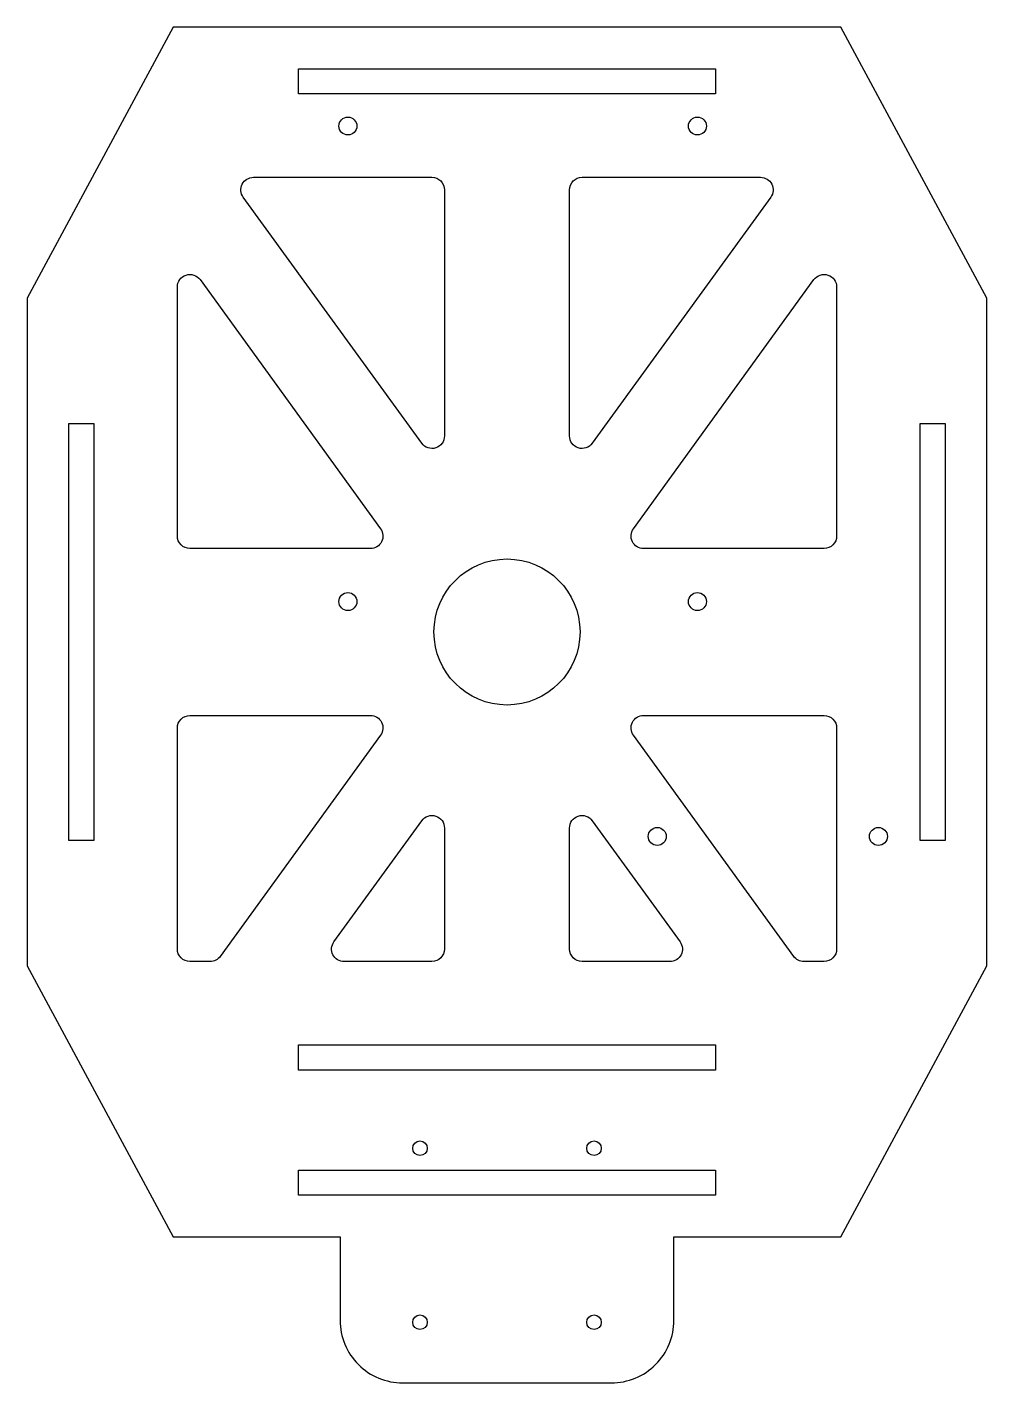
# Model space of a CAD drawing. Header units: millimetres. Extents: x -115 to 115, y -180 to 145.
import ezdxf

# ---------------------------------------------------------------- set-up
doc = ezdxf.new("R2010")
doc.units = ezdxf.units.MM

msp = doc.modelspace()

# ---------------------------------------------------------------- linework, layer by layer
for points in [[(80, -145), (115, -80), (115, 80), (80, 145), (-80, 145), (-115, 80), (-115, -80), (-80, -145), (-40, -145), (-40, -165, 0.414214), (-25, -180), (25, -180, 0.414214), (40, -165), (40, -145)], [(-20.43, 45.23), (-63.2, 104.24, -0.612402), (-60.77, 109), (-18, 109, -0.414214), (-15, 106), (-15, 46.99, -0.726986)], [(60.77, 109, -0.612402), (63.2, 104.24), (20.43, 45.23, -0.726986), (15, 46.99), (15, 106, -0.414214), (18, 109)], [(-32.73, 20), (-76, 20, -0.414214), (-79, 23), (-79, 82.71, -0.726986), (-73.57, 84.47), (-30.3, 24.76, -0.612402)], [(73.57, 84.47, -0.726986), (79, 82.71), (79, 23, -0.414214), (76, 20), (32.73, 20, -0.612402), (30.3, 24.76)], [(-71.14, -79), (-76, -79, -0.414214), (-79, -76), (-79, -23, -0.414214), (-76, -20), (-32.73, -20, -0.612402), (-30.3, -24.76), (-68.71, -77.76, -0.240386)], [(79, -76, -0.414214), (76, -79), (71.14, -79, -0.240386), (68.71, -77.76), (30.3, -24.76, -0.612402), (32.73, -20), (76, -20, -0.414214), (79, -23)], [(-41.46, -74.24), (-20.43, -45.23, -0.726986), (-15, -46.99), (-15, -76, -0.414214), (-18, -79), (-39.03, -79, -0.612402)], [(39.03, -79), (18, -79, -0.414214), (15, -76), (15, -46.99, -0.726986), (20.43, -45.23), (41.46, -74.24, -0.612402)]]:
    msp.add_lwpolyline(points, format="xyb", close=True)
for points in [[(-50, 135), (50, 135), (50, 129), (-50, 129)], [(-105, 50), (-99, 50), (-99, -50), (-105, -50)], [(99, 50), (105, 50), (105, -50), (99, -50)], [(-50, -99), (50, -99), (50, -105), (-50, -105)], [(-50, -129), (50, -129), (50, -135), (-50, -135)]]:
    msp.add_lwpolyline(points, close=True)
for centre, radius in [((-38.13, 121.29), 2.15), ((45.64, 121.29), 2.15), ((0, 0), 17.5), ((-38.13, 7.29), 2.15), ((45.64, 7.29), 2.15), ((36.01, -49.01), 2.15), ((89.01, -49.01), 2.15), ((-20.85, -123.75), 1.75), ((20.85, -123.75), 1.75), ((-20.85, -165.45), 1.75), ((20.85, -165.45), 1.75)]:
    msp.add_circle(centre, radius)

doc.saveas('drawing.dxf')
